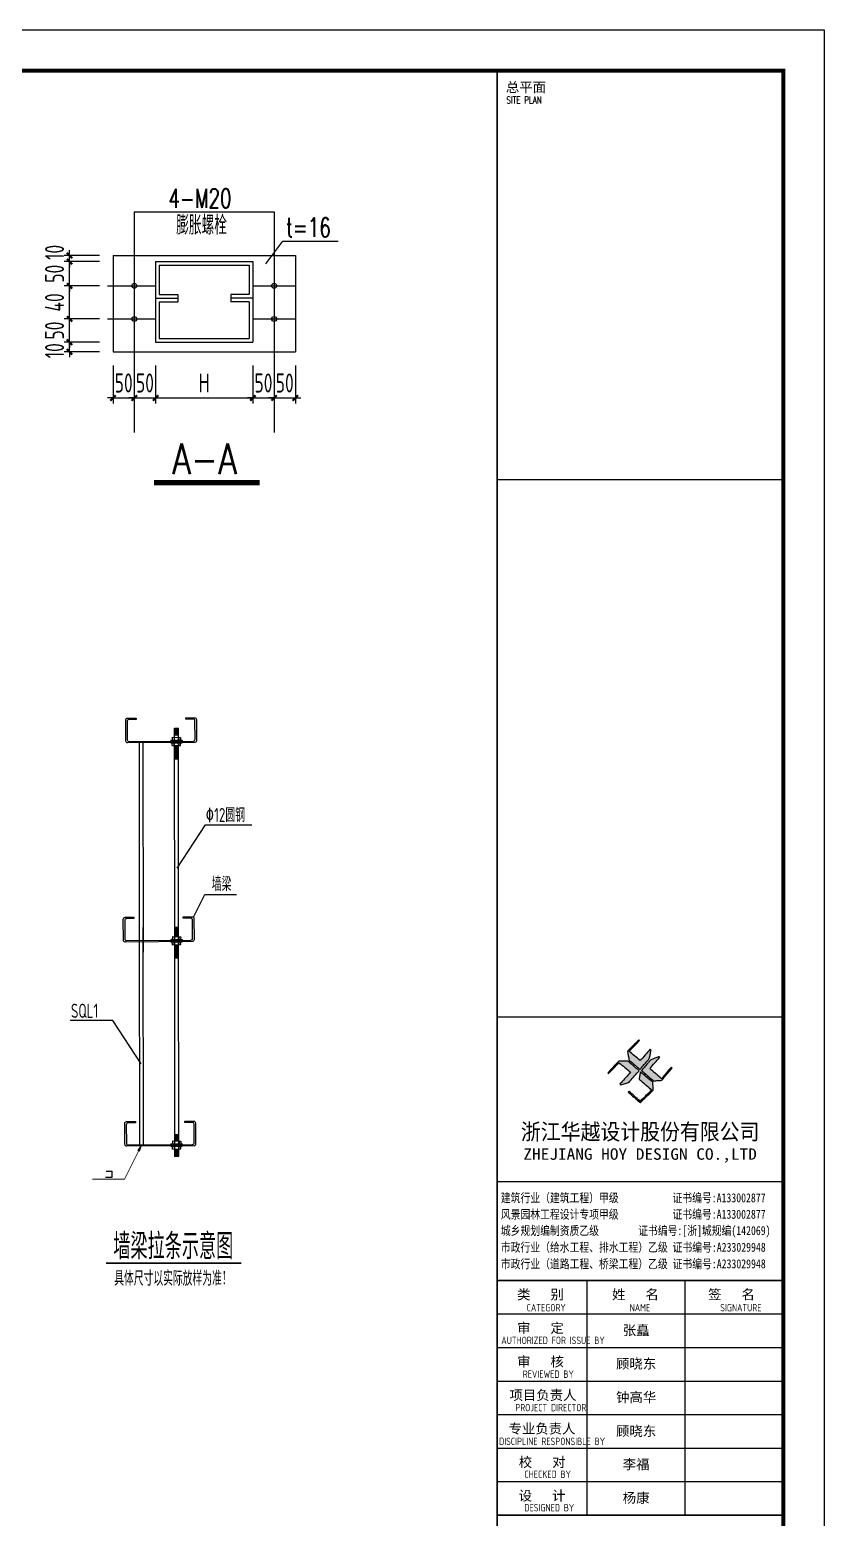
# Model space of a CAD drawing. Extents: x 492302 to 683319, y -252071 to 755100.
# Drawn here: x 600930 to 630074, y -222 to 54370 of the extents above; entities that cross this region are included whole.
import ezdxf
from ezdxf.enums import TextEntityAlignment as Align

# ---------------------------------------------------------------- set-up
doc = ezdxf.new("R2010")
doc.units = 0
doc.header["$LTSCALE"] = 1000
doc.header["$MEASUREMENT"] = 0
doc.linetypes.add('CENTER2', pattern=[28.575, 19.05, -3.175, 3.175, -3.175])
doc.layers.get('Defpoints').update_dxf_attribs({"color": 250})
for name, color, linetype in [('03', 3, 'Continuous'), ('11', 3, 'Continuous'), ('253', 253, 'Continuous'), ('3T_WOOD', 21, 'Continuous'), ('dim', 7, 'Continuous'), ('HYTK-GK', 7, 'Continuous'), ('L3', 3, 'Continuous'), ('PUB_TITLE', 171, 'Continuous'), ('TEXT', 7, 'Continuous'), ('TK', 4, 'Continuous'), ('WINDOW', 140, 'Continuous'), ('XIANGTU', 7, 'Continuous')]:
    doc.layers.add(name, color=color, linetype=linetype)
doc.layers.add('焊缝标注', color=9, linetype='Continuous', lineweight=18)
doc.styles.add('-宋体', font='', dxfattribs={"width": 0.8})
doc.styles.add('HT', font='simhei.ttf', dxfattribs={"width": 0.8})
doc.styles.add('ROMANS', font='romans__.ttf', dxfattribs={"width": 0.65, "height": 231.275})
doc.styles.add('TSSD_Dimension', font='Tssdeng.shx', dxfattribs={"width": 0.7, "bigfont": 'hztxt.shx'})
doc.styles.add('TSSD_REIN', font='tssdeng.shx', dxfattribs={"width": 0.7, "bigfont": 'tssdchn.shx'})
doc.styles.add('图签宋体', font='', dxfattribs={"height": 300})
doc.styles.add('图签黑体', font='simhei.ttf', dxfattribs={"height": 550})
doc.styles.get('-宋体').set_extended_font_data('SimSun')
doc.styles.get('图签宋体').set_extended_font_data('NSimSun')
doc.dimstyles.new('TSSD_200_200', dxfattribs={"dimtxt": 700, "dimasz": 200, "dimexe": 200, "dimexo": 500, "dimgap": 200, "dimtad": 1, "dimdec": 0, "dimzin": 0, "dimdsep": 46, "dimtxsty": 'TSSD_Dimension', "dimblk": 'ARCHTICK', "dimblk1": 'ARCHTICK', "dimblk2": 'ARCHTICK', "dimcen": 0, "dimdle": 200, "dimclrt": 7, "dimadec": 0, "dimazin": 0, "dimtfac": 1, "dimtdec": 0, "dimtix": 1, "dimtmove": 2, "dimatfit": 3, "dimfxl": 0, "dimtolj": 1, "dimtzin": 0, "dimarcsym": 0})

# ---------------------------------------------------------------- blocks, each defined once
blk = doc.blocks.new('A$C053D6479')
at = {"layer": 'PUB_TITLE'}
h = blk.add_hatch(color=256, dxfattribs=at)
h.dxf.hatch_style = 1
edge = h.paths.add_edge_path()
edge.add_spline(control_points=[(1026, 827), (1105, 920), (1188, 1008), (1266, 1102)], knot_values=[13, 13, 13, 13, 14, 14, 14, 14], degree=3, periodic=0)
edge.add_spline(control_points=[(1266, 1102), (1258, 1111), (1249, 1119), (1239, 1116)], knot_values=[12, 12, 12, 12, 13, 13, 13, 13], degree=3, periodic=0)
edge.add_spline(control_points=[(1239, 1116), (1210, 1107), (1179, 1092), (1144, 1077)], knot_values=[11, 11, 11, 11, 12, 12, 12, 12], degree=3, periodic=0)
edge.add_spline(control_points=[(1144, 1077), (1109, 1063), (1069, 1053), (1047, 1038)], knot_values=[10, 10, 10, 10, 11, 11, 11, 11], degree=3, periodic=0)
edge.add_spline(control_points=[(1047, 1038), (1028, 1026), (1007, 992), (991, 972)], knot_values=[9, 9, 9, 9, 10, 10, 10, 10], degree=3, periodic=0)
edge.add_spline(control_points=[(991, 972), (942, 913), (899, 868), (849, 810)], knot_values=[8, 8, 8, 8, 9, 9, 9, 9], degree=3, periodic=0)
edge.add_spline(control_points=[(849, 810), (842, 801), (822, 776), (822, 775)], knot_values=[7, 7, 7, 7, 8, 8, 8, 8], degree=3, periodic=0)
edge.add_spline(control_points=[(822, 775), (823, 771), (848, 752), (859, 744)], knot_values=[6, 6, 6, 6, 7, 7, 7, 7], degree=3, periodic=0)
edge.add_spline(control_points=[(859, 744), (949, 670), (1035, 592), (1122, 521)], knot_values=[5, 5, 5, 5, 6, 6, 6, 6], degree=3, periodic=0)
edge.add_spline(control_points=[(1122, 521), (1153, 527), (1185, 530), (1217, 533)], knot_values=[4, 4, 4, 4, 5, 5, 5, 5], degree=3, periodic=0)
edge.add_spline(control_points=[(1217, 533), (1246, 535), (1293, 532), (1316, 542)], knot_values=[3, 3, 3, 3, 4, 4, 4, 4], degree=3, periodic=0)
edge.add_spline(control_points=[(1316, 542), (1327, 547), (1338, 565), (1349, 579)], knot_values=[2, 2, 2, 2, 3, 3, 3, 3], degree=3, periodic=0)
edge.add_spline(control_points=[(1349, 579), (1423, 670), (1507, 759), (1572, 848)], knot_values=[1, 1, 1, 1, 2, 2, 2, 2], degree=3, periodic=0)
edge.add_spline(control_points=[(1572, 848), (1564, 852), (1561, 861), (1551, 862)], knot_values=[0, 0, 0, 0, 1, 1, 1, 1], degree=3, periodic=0)
edge.add_spline(control_points=[(1551, 862), (1469, 769), (1393, 671), (1310, 579)], knot_values=[15, 15, 15, 15, 16, 16, 16, 16], degree=3, periodic=0)
edge.add_spline(control_points=[(1310, 579), (1216, 662), (1118, 742), (1026, 827)], knot_values=[14, 14, 14, 14, 15, 15, 15, 15], degree=3, periodic=0)
at = {"layer": 'TK'}
h = blk.add_hatch(color=256, dxfattribs=at)
h.dxf.hatch_style = 2
edge = h.paths.add_edge_path()
edge.add_spline(control_points=[(728, 856), (728, 856), (728, 856), (719, 864), (651, 922), (580, 978), (514, 1036), (509, 1106), (488, 1176), (479, 1247), (570, 1343), (663, 1436), (758, 1526), (764, 1523), (768, 1518), (774, 1515), (693, 1422), (599, 1343), (520, 1249), (607, 1171), (698, 1096), (789, 1021), (874, 1109), (950, 1206), (1031, 1298), (1066, 1286), (1054, 1262), (1045, 1224), (1036, 1188), (1031, 1158), (1024, 1121), (1020, 1104), (1017, 1085), (1012, 1071), (1004, 1052), (976, 1026), (956, 1003), (906, 946), (866, 899), (814, 839), (806, 829), (789, 806), (787, 806), (777, 804), (728, 856)], knot_values=[0, 0, 0, 0, 0.005, 0.01, 1, 1, 1, 2, 2, 2, 3, 3, 3, 4, 4, 4, 5, 5, 5, 6, 6, 6, 7, 7, 7, 8, 8, 8, 9, 9, 9, 10, 10, 10, 11, 11, 11, 12, 12, 12, 13, 13, 13, 14, 14, 14, 14], degree=3, periodic=0)
h = blk.add_hatch(color=256, dxfattribs=at)
h.dxf.hatch_style = 2
edge = h.paths.add_edge_path()
edge.add_spline(control_points=[(366, 894), (366, 894), (366, 894), (270, 970), (183, 883), (101, 791), (16, 703), (-18, 714), (9, 735), (28, 755), (103, 838), (192, 930), (266, 1005), (319, 1009), (387, 1005), (442, 1007), (456, 1008), (472, 1011), (485, 1007), (507, 1000), (534, 967), (555, 949), (624, 891), (699, 833), (760, 773), (689, 691), (614, 604), (539, 517), (529, 505), (516, 487), (506, 482), (492, 475), (469, 472), (452, 467), (416, 456), (383, 448), (342, 438), (323, 433), (297, 422), (293, 440), (291, 452), (313, 470), (322, 480), (400, 566), (477, 652), (553, 736), (460, 815), (366, 894)], knot_values=[0, 0, 0, 0, 0.005, 0.01, 1, 1, 1, 2, 2, 2, 3, 3, 3, 4, 4, 4, 5, 5, 5, 6, 6, 6, 7, 7, 7, 8, 8, 8, 9, 9, 9, 10, 10, 10, 11, 11, 11, 12, 12, 12, 13, 13, 13, 14, 14, 14, 15, 15, 15, 15], degree=3, periodic=0)
h = blk.add_hatch(color=256, dxfattribs=at)
h.dxf.hatch_style = 2
edge = h.paths.add_edge_path()
edge.add_spline(control_points=[(511, 261), (511, 261), (511, 261), (516, 267), (609, 192), (696, 111), (785, 33), (883, 118), (977, 208), (1070, 298), (992, 373), (892, 456), (803, 534), (791, 544), (768, 561), (766, 569), (761, 588), (776, 634), (780, 655), (785, 690), (788, 721), (795, 746), (897, 661), (998, 576), (1097, 490), (1100, 425), (1106, 361), (1107, 294), (1018, 207), (925, 121), (830, 33), (818, 21), (800, 0), (787, 0), (768, -1), (725, 49), (712, 60), (662, 103), (616, 143), (568, 186), (545, 207), (518, 224), (499, 250), (501, 259), (511, 261)], knot_values=[0, 0, 0, 0, 0.005, 0.01, 1, 1, 1, 2, 2, 2, 3, 3, 3, 4, 4, 4, 5, 5, 5, 6, 6, 6, 7, 7, 7, 8, 8, 8, 9, 9, 9, 10, 10, 10, 11, 11, 11, 12, 12, 12, 13, 13, 13, 14, 14, 14, 14], degree=3, periodic=0)
for points, knots in [([(1031, 1298), (1066, 1286), (1054, 1262), (1045, 1224), (1036, 1188), (1031, 1158), (1024, 1121), (1020, 1104), (1017, 1085), (1012, 1071), (1004, 1052), (976, 1026), (956, 1003), (906, 946), (866, 899), (814, 839), (806, 829), (789, 806), (787, 806), (777, 804), (728, 856), (719, 864), (651, 922), (580, 978), (514, 1036), (509, 1106), (488, 1176), (479, 1247), (570, 1343), (663, 1436), (758, 1526), (764, 1523), (768, 1518), (774, 1515), (693, 1422), (599, 1343), (520, 1249), (607, 1171), (698, 1096), (789, 1021), (874, 1109), (950, 1206), (1031, 1298)], [0, 0, 0, 0, 1, 1, 1, 2, 2, 2, 3, 3, 3, 4, 4, 4, 5, 5, 5, 6, 6, 6, 7, 7, 7, 8, 8, 8, 9, 9, 9, 10, 10, 10, 11, 11, 11, 12, 12, 12, 13, 13, 13, 14, 14, 14, 14]), ([(1551, 862), (1561, 861), (1564, 852), (1572, 848), (1507, 759), (1423, 670), (1349, 579), (1338, 565), (1327, 547), (1316, 542), (1293, 532), (1246, 535), (1217, 533), (1185, 530), (1153, 527), (1122, 521), (1035, 592), (949, 670), (859, 744), (848, 752), (823, 771), (822, 775), (822, 776), (842, 801), (849, 810), (899, 868), (942, 913), (991, 972), (1007, 992), (1028, 1026), (1047, 1038), (1069, 1053), (1109, 1063), (1144, 1077), (1179, 1092), (1210, 1107), (1239, 1116), (1249, 1119), (1258, 1111), (1266, 1102), (1188, 1008), (1105, 920), (1026, 827), (1118, 742), (1216, 662), (1310, 579), (1393, 671), (1469, 769), (1551, 862)], [0, 0, 0, 0, 1, 1, 1, 2, 2, 2, 3, 3, 3, 4, 4, 4, 5, 5, 5, 6, 6, 6, 7, 7, 7, 8, 8, 8, 9, 9, 9, 10, 10, 10, 11, 11, 11, 12, 12, 12, 13, 13, 13, 14, 14, 14, 15, 15, 15, 16, 16, 16, 16]), ([(555, 949), (624, 891), (699, 833), (760, 773), (689, 691), (614, 604), (539, 517), (529, 505), (516, 487), (506, 482), (492, 475), (469, 472), (452, 467), (416, 456), (383, 448), (342, 438), (323, 433), (297, 422), (293, 440), (291, 452), (313, 470), (322, 480), (400, 566), (477, 652), (553, 736), (460, 815), (366, 894), (270, 970), (183, 883), (101, 791), (16, 703), (-18, 714), (9, 735), (28, 755), (103, 838), (192, 930), (266, 1005), (319, 1009), (387, 1005), (442, 1007), (456, 1008), (472, 1011), (485, 1007), (507, 1000), (534, 967), (555, 949)], [0, 0, 0, 0, 1, 1, 1, 2, 2, 2, 3, 3, 3, 4, 4, 4, 5, 5, 5, 6, 6, 6, 7, 7, 7, 8, 8, 8, 9, 9, 9, 10, 10, 10, 11, 11, 11, 12, 12, 12, 13, 13, 13, 14, 14, 14, 15, 15, 15, 15]), ([(1097, 490), (1100, 425), (1106, 361), (1107, 294), (1018, 207), (925, 121), (830, 33), (818, 21), (800, 0), (787, 0), (768, -1), (725, 49), (712, 60), (662, 103), (616, 143), (568, 186), (545, 207), (518, 224), (499, 250), (501, 259), (511, 261), (516, 267), (609, 192), (696, 111), (785, 33), (883, 118), (977, 208), (1070, 298), (992, 373), (892, 456), (803, 534), (791, 544), (768, 561), (766, 569), (761, 588), (776, 634), (780, 655), (785, 690), (788, 721), (795, 746), (897, 661), (998, 576), (1097, 490)], [0, 0, 0, 0, 1, 1, 1, 2, 2, 2, 3, 3, 3, 4, 4, 4, 5, 5, 5, 6, 6, 6, 7, 7, 7, 8, 8, 8, 9, 9, 9, 10, 10, 10, 11, 11, 11, 12, 12, 12, 13, 13, 13, 14, 14, 14, 14])]:
    blk.add_open_spline(points, degree=3, knots=knots, dxfattribs=at)
blk = doc.blocks.new('GeYuanFrame_57081753', base_point=(20.09, 4.53))
at = {"layer": 'PUB_TITLE'}
for points in [[(803.09, 235.33), (803.09, 292.73)], [(827.09, 235.33), (827.09, 292.73)]]:
    blk.add_lwpolyline(points, dxfattribs=at)
at = {"layer": 'TK'}
for p, q in [((781.09, 316.93), (851.09, 316.93)), ((781.09, 284.53), (851.09, 284.53)), ((781.09, 276.33), (851.09, 276.33)), ((781.09, 268.13), (851.09, 268.13)), ((781.09, 259.93), (851.09, 259.93)), ((781.09, 251.73), (851.09, 251.73)), ((781.09, 243.53), (851.09, 243.53)), ((781.09, 235.33), (851.09, 235.33)), ((781.09, 235.33), (851.09, 235.33))]:
    blk.add_line(p, q, dxfattribs=at)
blk.add_lwpolyline([(20.09, 4.53), (20.09, 598.53), (861.09, 598.53), (861.09, 4.53)], close=True, dxfattribs=at)
at = {"layer": 'TK', "const_width": 1}
blk.add_lwpolyline([(45.09, 588.53), (851.09, 588.53), (851.09, 14.53), (45.09, 14.53)], close=True, dxfattribs=at)
at = {"layer": 'TK'}
for points, const_width in [([(781.09, 588.53), (781.09, 14.53)], 0.4), ([(781.09, 488.5), (851.09, 488.5)], 0.35), ([(781.09, 357.14), (851.09, 357.14)], 0.35), ([(781.09, 292.73), (851.09, 292.73)], 0.35), ([(781.09, 292.73), (851.09, 292.73)], 0.35), ([(781.09, 235.33), (851.09, 235.33)], 0.35)]:
    blk.add_lwpolyline(points, dxfattribs=dict(at, const_width=const_width))
for points in [[(781.09, 292.73), (851.09, 292.73)], [(781.09, 235.33), (851.09, 235.33)]]:
    blk.add_lwpolyline(points, dxfattribs=at)
at = {"layer": 'PUB_TITLE', "xscale": 0.01000000000021828, "yscale": 0.01000000000021828, "zscale": 0.01}
blk.add_blockref('A$C053D6479', (808.19, 336.27), dxfattribs=at)
at = {"layer": 'TK', "style": '图签宋体'}
for s, p in [('总平面', (783.23, 583.28)), ('类   别', (785.97, 288.09)), ('姓   名', (809.2, 288.09)), ('签   名', (832.68, 288.09)), ('审   定', (785.97, 279.89)), ('审   核', (785.97, 271.69)), ('项目负责人', (784.13, 263.49)), ('专业负责人', (783.89, 255.29)), ('校   对', (786.38, 247.09)), ('设   计', (786.36, 238.89))]:
    blk.add_text(s, height=2.4, dxfattribs=at).set_placement(p)
at = {"layer": 'TK'}
for s, height, style, width, p in [('SITE PLAN', 1.697, 'ROMANS', 0.76, (783.35, 580.49)), ('建筑行业（建筑工程）甲级           证书编号:A133002877', 2.2, '-宋体', 0.8, (782, 311.83)), ('风景园林工程设计专项甲级           证书编号:A133002877', 2.2, '-宋体', 0.8, (782, 307.81)), ('城乡规划编制资质乙级        证书编号:[浙]城规编(142069)', 2.2, '-宋体', 0.8, (782, 303.82)), ('市政行业（给水工程、排水工程）乙级 证书编号:A233029948', 2.2, '-宋体', 0.8, (782, 299.74)), ('市政行业（道路工程、桥梁工程）乙级 证书编号:A233029948', 2.2, '-宋体', 0.8, (782, 295.69)), ('CATEGORY', 1.8, 'TSSD_REIN', 0.7, (788.32, 285.17)), ('NAME', 1.8, 'TSSD_REIN', 0.7, (813.51, 285.17)), ('SIGNATURE', 1.8, 'TSSD_REIN', 0.7, (835.66, 285.17)), ('AUTHORIZED FOR ISSUE BY', 1.8, 'TSSD_REIN', 0.7, (782.12, 277.17)), ('REVIEWED BY', 1.8, 'TSSD_REIN', 0.7, (787.36, 268.91)), ('PROJECT DIRECTOR', 1.8, 'TSSD_REIN', 0.7, (785.55, 260.74)), ('DISCIPLINE RESPONSIBLE BY', 1.8, 'TSSD_REIN', 0.7, (781.57, 252.48)), ('CHECKED BY', 1.8, 'TSSD_REIN', 0.7, (787.75, 244.44)), ('DESIGNED BY', 1.8, 'TSSD_REIN', 0.7, (787.76, 236.27))]:
    blk.add_text(s, height=height, dxfattribs=dict(at, style=style, width=width)).set_placement(p)
for s, height, style, width, p in [('浙江华越设计股份有限公司', 3.96, 'HT', 0.9, (816.07, 329.16)), ('ZHEJIANG HOY DESIGN CO.,LTD', 2.8, '图签黑体', 1.11, (816.06, 323.29))]:
    blk.add_text(s, height=height, dxfattribs=dict(at, style=style, width=width)).set_placement(p, align=Align.MIDDLE)
at = {"layer": 'TK', "char_height": 2.4, "width": 24, "attachment_point": 5, "style": '图签宋体'}
for s, insert in [('张矗', (815.09, 280.4)), ('顾晓东', (815.09, 272.23)), ('钟高华', (815.09, 264.03)), ('顾晓东', (815.09, 255.76)), ('李福', (815.09, 247.63)), ('杨康', (815.09, 239.43))]:
    blk.add_mtext(s, dxfattribs=dict(at, insert=insert))
blk = doc.blocks.new('_ArchTick')
at = {"color": 0, "linetype": 'ByBlock', "const_width": 0.4}
blk.add_lwpolyline([(-0.5, -0.5), (0.5, 0.5)], dxfattribs=at)
blk = doc.blocks.new('*D863')
at = {"layer": 'Defpoints', "color": 0}
for p in [(8055535, 20747006), (8056121, 20747006), (8056121, 20745737)]:
    blk.add_point(p, dxfattribs=at)
at = {"layer": 'dim', "color": 0, "lineweight": -2}
for p, q in [((8055535, 20746631), (8055535, 20745587)), ((8056121, 20746631), (8056121, 20745587)), ((8055535, 20745737), (8055385, 20745737)), ((8055535, 20745737), (8056121, 20745737)), ((8056121, 20745737), (8056271, 20745737))]:
    blk.add_line(p, q, dxfattribs=at)
at = {"layer": 'dim', "color": 0, "lineweight": -2, "xscale": 150, "yscale": 150, "zscale": 150}
blk.add_blockref('_ArchTick', (8055535, 20745737), dxfattribs=at)
at = {"layer": 'dim', "color": 0, "lineweight": -2, "xscale": 150, "yscale": 150, "zscale": 150, "rotation": 180}
blk.add_blockref('_ArchTick', (8056121, 20745737), dxfattribs=at)
at = {"layer": 'dim', "color": 7, "insert": (8055828, 20746150), "char_height": 525, "attachment_point": 5, "style": 'TSSD_Dimension'}
blk.add_mtext('\\A1;50', dxfattribs=at)
blk = doc.blocks.new('*D864')
at = {"layer": 'Defpoints', "color": 0}
for p in [(8059967, 20747006), (8060552, 20747006), (8060552, 20745737)]:
    blk.add_point(p, dxfattribs=at)
at = {"layer": 'dim', "color": 0, "lineweight": -2}
for p, q in [((8059967, 20746631), (8059967, 20745587)), ((8060552, 20746631), (8060552, 20745587)), ((8059967, 20745737), (8059817, 20745737)), ((8059967, 20745737), (8060552, 20745737)), ((8060552, 20745737), (8060702, 20745737))]:
    blk.add_line(p, q, dxfattribs=at)
at = {"layer": 'dim', "color": 0, "lineweight": -2, "xscale": 150, "yscale": 150, "zscale": 150}
blk.add_blockref('_ArchTick', (8059967, 20745737), dxfattribs=at)
at = {"layer": 'dim', "color": 0, "lineweight": -2, "xscale": 150, "yscale": 150, "zscale": 150, "rotation": 180}
blk.add_blockref('_ArchTick', (8060552, 20745737), dxfattribs=at)
at = {"layer": 'dim', "color": 7, "insert": (8060259, 20746150), "char_height": 525, "attachment_point": 5, "style": 'TSSD_Dimension'}
blk.add_mtext('\\A1;50', dxfattribs=at)
blk = doc.blocks.new('*D865')
at = {"layer": 'Defpoints', "color": 0}
for p in [(8056121, 20747006), (8056706, 20747006), (8056706, 20745737)]:
    blk.add_point(p, dxfattribs=at)
at = {"layer": 'dim', "color": 0, "lineweight": -2}
for p, q in [((8056121, 20746631), (8056121, 20745587)), ((8056706, 20746631), (8056706, 20745587)), ((8056121, 20745737), (8055971, 20745737)), ((8056121, 20745737), (8056706, 20745737)), ((8056706, 20745737), (8056856, 20745737))]:
    blk.add_line(p, q, dxfattribs=at)
at = {"layer": 'dim', "color": 0, "lineweight": -2, "xscale": 150, "yscale": 150, "zscale": 150}
blk.add_blockref('_ArchTick', (8056121, 20745737), dxfattribs=at)
at = {"layer": 'dim', "color": 0, "lineweight": -2, "xscale": 150, "yscale": 150, "zscale": 150, "rotation": 180}
blk.add_blockref('_ArchTick', (8056706, 20745737), dxfattribs=at)
at = {"layer": 'dim', "color": 7, "insert": (8056413, 20746150), "char_height": 525, "attachment_point": 5, "style": 'TSSD_Dimension'}
blk.add_mtext('\\A1;50', dxfattribs=at)
blk = doc.blocks.new('*D866')
at = {"layer": 'Defpoints', "color": 0}
for p in [(8059381, 20747006), (8059967, 20747006), (8059967, 20745737)]:
    blk.add_point(p, dxfattribs=at)
at = {"layer": 'dim', "color": 0, "lineweight": -2}
for p, q in [((8059381, 20746631), (8059381, 20745587)), ((8059967, 20746631), (8059967, 20745587)), ((8059381, 20745737), (8059231, 20745737)), ((8059381, 20745737), (8059967, 20745737)), ((8059967, 20745737), (8060117, 20745737))]:
    blk.add_line(p, q, dxfattribs=at)
at = {"layer": 'dim', "color": 0, "lineweight": -2, "xscale": 150, "yscale": 150, "zscale": 150}
blk.add_blockref('_ArchTick', (8059381, 20745737), dxfattribs=at)
at = {"layer": 'dim', "color": 0, "lineweight": -2, "xscale": 150, "yscale": 150, "zscale": 150, "rotation": 180}
blk.add_blockref('_ArchTick', (8059967, 20745737), dxfattribs=at)
at = {"layer": 'dim', "color": 7, "insert": (8059674, 20746150), "char_height": 525, "attachment_point": 5, "style": 'TSSD_Dimension'}
blk.add_mtext('\\A1;50', dxfattribs=at)
blk = doc.blocks.new('*D867')
at = {"layer": 'Defpoints', "color": 0}
for p in [(8054339, 20747274), (8055535, 20747274), (8055535, 20747006)]:
    blk.add_point(p, dxfattribs=at)
at = {"layer": 'dim', "color": 0, "lineweight": -2}
for p, q in [((8055160, 20747274), (8054189, 20747274)), ((8054339, 20747274), (8054339, 20747424)), ((8054339, 20747006), (8054339, 20747274)), ((8055160, 20747006), (8054189, 20747006)), ((8054339, 20747006), (8054339, 20746856))]:
    blk.add_line(p, q, dxfattribs=at)
at = {"layer": 'dim', "color": 0, "lineweight": -2, "xscale": 150, "yscale": 150, "zscale": 150}
for p, rotation in [((8054339, 20747274), 270), ((8054339, 20747006), 90)]:
    blk.add_blockref('_ArchTick', p, dxfattribs=dict(at, rotation=rotation))
at = {"layer": 'dim', "color": 7, "insert": (8053926, 20747036), "char_height": 525, "attachment_point": 5, "rotation": 90, "style": 'TSSD_Dimension'}
blk.add_mtext('\\A1;10', dxfattribs=at)
blk = doc.blocks.new('*D868')
at = {"layer": 'Defpoints', "color": 0}
for p in [(8054339, 20748820), (8055535, 20748820), (8055535, 20747911)]:
    blk.add_point(p, dxfattribs=at)
at = {"layer": 'dim', "color": 0, "lineweight": -2}
for p, q in [((8054339, 20747761), (8054339, 20748970)), ((8055160, 20748820), (8054189, 20748820)), ((8055160, 20747911), (8054189, 20747911))]:
    blk.add_line(p, q, dxfattribs=at)
at = {"layer": 'dim', "color": 0, "lineweight": -2, "xscale": 150, "yscale": 150, "zscale": 150}
for p, rotation in [((8054339, 20748820), 90), ((8054339, 20747911), 270)]:
    blk.add_blockref('_ArchTick', p, dxfattribs=dict(at, rotation=rotation))
at = {"layer": 'dim', "color": 7, "insert": (8053926, 20748365), "char_height": 525, "attachment_point": 5, "rotation": 90, "style": 'TSSD_Dimension'}
blk.add_mtext('\\A1;40', dxfattribs=at)
blk = doc.blocks.new('*D869')
at = {"layer": 'Defpoints', "color": 0}
for p in [(8054339, 20749489), (8055535, 20749489), (8055535, 20748820)]:
    blk.add_point(p, dxfattribs=at)
at = {"layer": 'dim', "color": 0, "lineweight": -2}
for p, q in [((8055160, 20749489), (8054189, 20749489)), ((8054339, 20749489), (8054339, 20749639)), ((8054339, 20748820), (8054339, 20749489)), ((8055160, 20748820), (8054189, 20748820)), ((8054339, 20748820), (8054339, 20748670))]:
    blk.add_line(p, q, dxfattribs=at)
at = {"layer": 'dim', "color": 0, "lineweight": -2, "xscale": 150, "yscale": 150, "zscale": 150}
for p, rotation in [((8054339, 20749489), 270), ((8054339, 20748820), 90)]:
    blk.add_blockref('_ArchTick', p, dxfattribs=dict(at, rotation=rotation))
at = {"layer": 'dim', "color": 7, "insert": (8053926, 20749155), "char_height": 525, "attachment_point": 5, "rotation": 90, "style": 'TSSD_Dimension'}
blk.add_mtext('\\A1;50', dxfattribs=at)
blk = doc.blocks.new('*D870')
at = {"layer": 'Defpoints', "color": 0}
for p in [(8054339, 20749656), (8055535, 20749656), (8055535, 20749489)]:
    blk.add_point(p, dxfattribs=at)
at = {"layer": 'dim', "color": 0, "lineweight": -2}
for p, q in [((8054339, 20749656), (8054339, 20749806)), ((8055160, 20749656), (8054189, 20749656)), ((8055160, 20749489), (8054189, 20749489)), ((8054339, 20749489), (8054339, 20749656)), ((8054339, 20749489), (8054339, 20749339))]:
    blk.add_line(p, q, dxfattribs=at)
at = {"layer": 'dim', "color": 0, "lineweight": -2, "xscale": 150, "yscale": 150, "zscale": 150}
for p, rotation in [((8054339, 20749656), 270), ((8054339, 20749489), 90)]:
    blk.add_blockref('_ArchTick', p, dxfattribs=dict(at, rotation=rotation))
at = {"layer": 'dim', "color": 7, "insert": (8053926, 20749742), "char_height": 525, "attachment_point": 5, "rotation": 90, "style": 'TSSD_Dimension'}
blk.add_mtext('\\A1;10', dxfattribs=at)
blk = doc.blocks.new('*D871')
at = {"layer": 'Defpoints', "color": 0}
for p in [(8054339, 20747911), (8055535, 20747911), (8055535, 20747274)]:
    blk.add_point(p, dxfattribs=at)
at = {"layer": 'dim', "color": 0, "lineweight": -2}
for p, q in [((8054339, 20747911), (8054339, 20748061)), ((8055160, 20747911), (8054189, 20747911)), ((8054339, 20747274), (8054339, 20747911)), ((8055160, 20747274), (8054189, 20747274)), ((8054339, 20747274), (8054339, 20747124))]:
    blk.add_line(p, q, dxfattribs=at)
at = {"layer": 'dim', "color": 0, "lineweight": -2, "xscale": 150, "yscale": 150, "zscale": 150}
for p, rotation in [((8054339, 20747911), 270), ((8054339, 20747274), 90)]:
    blk.add_blockref('_ArchTick', p, dxfattribs=dict(at, rotation=rotation))
at = {"layer": 'dim', "color": 7, "insert": (8053926, 20747592), "char_height": 525, "attachment_point": 5, "rotation": 90, "style": 'TSSD_Dimension'}
blk.add_mtext('\\A1;50', dxfattribs=at)
blk = doc.blocks.new('A$C00360C84')
at = {"layer": 'WINDOW'}
blk.add_lwpolyline([(177.9, 74.9), (183.8, 25.3, -0.414214), (175.1, 14.2), (55.9, 0, -0.414214), (44.8, 8.8), (0, 386.1, -0.414214), (8.8, 397.2), (127.9, 411.4, -0.414214), (139, 402.6), (144.9, 353), (137, 352), (132, 393.7, 0.414214), (120.9, 402.5), (17.6, 390.2, 0.414214), (8.9, 379.1), (51.8, 17.6, 0.414214), (62.9, 8.9), (166.2, 21.2, 0.414214), (175, 32.3), (170, 74)], format="xyb", close=True, dxfattribs=at)
blk = doc.blocks.new('2Q3S423423423')
at = {"layer": '焊缝标注'}
blk.add_hatch(color=256, dxfattribs=at).paths.add_polyline_path([(4545686, -496717), (4545639, -496861), (4545599, -496841)])
blk.add_lwpolyline([(4544823, -497348), (4544962, -497348), (4544962, -497504), (4544808, -497504)])
at = {"layer": '11'}
for p, q in [((4546497, -486573), (4546590, -486573)), ((4546498, -486516), (4546591, -486515)), ((4546502, -491986), (4546498, -486516)), ((4546498, -486596), (4546590, -486595)), ((4546499, -486532), (4546592, -486531)), ((4546499, -486554), (4546592, -486554)), ((4546594, -491985), (4546591, -486515)), ((4545641, -491999), (4545638, -486842)), ((4545734, -491998), (4545731, -486841)), ((4546405, -486808), (4546404, -486826)), ((4546405, -486876), (4546404, -486849)), ((4546405, -486808), (4546681, -486809)), ((4546405, -486876), (4546681, -486876)), ((4546441, -486739), (4546439, -486808)), ((4546441, -486945), (4546439, -486876)), ((4546441, -486739), (4546645, -486745)), ((4546441, -486945), (4546645, -486940)), ((4546488, -486944), (4546486, -486876)), ((4546488, -486741), (4546487, -486808)), ((4546498, -486618), (4546590, -486617)), ((4546498, -486640), (4546591, -486639)), ((4546498, -486662), (4546591, -486661)), ((4546499, -486684), (4546591, -486683)), ((4546499, -486956), (4546592, -486955)), ((4546604, -486744), (4546602, -486809)), ((4546604, -486941), (4546602, -486876)), ((4546645, -486745), (4546644, -486809)), ((4546645, -486940), (4546644, -486876)), ((4546681, -486809), (4546680, -486826)), ((4546681, -486876), (4546680, -486853)), ((4546497, -487072), (4546589, -487071)), ((4546497, -487094), (4546590, -487093)), ((4546497, -487116), (4546590, -487116)), ((4546497, -487139), (4546590, -487138)), ((4546498, -487161), (4546590, -487160)), ((4546498, -487183), (4546590, -487182)), ((4546498, -487205), (4546591, -487204)), ((4546498, -487227), (4546591, -487226)), ((4546499, -486978), (4546592, -486977)), ((4546499, -487000), (4546592, -486999)), ((4546499, -487250), (4546591, -487249)), ((4546499, -487272), (4546591, -487271)), ((4546500, -487022), (4546592, -487021)), ((4546500, -487044), (4546593, -487043)), ((4546562, -489939), (4547252, -488880)), ((4547252, -488880), (4548391, -488880)), ((4546958, -491142), (4547239, -490583)), ((4547239, -490583), (4548012, -490583)), ((4545646, -496739), (4545640, -491392)), ((4545738, -496739), (4545733, -491391)), ((4546407, -491683), (4546407, -491701)), ((4546407, -491683), (4546407, -491701)), ((4546407, -491683), (4546683, -491684)), ((4546407, -491683), (4546683, -491684)), ((4546443, -491614), (4546441, -491683)), ((4546443, -491614), (4546441, -491683)), ((4546443, -491614), (4546648, -491620)), ((4546443, -491614), (4546648, -491620)), ((4546491, -491616), (4546489, -491683)), ((4546491, -491616), (4546489, -491683)), ((4546500, -491437), (4546593, -491437)), ((4546500, -491460), (4546593, -491459)), ((4546501, -491380), (4546594, -491379)), ((4546506, -496987), (4546501, -491380)), ((4546501, -491453), (4546594, -491453)), ((4546501, -491476), (4546594, -491475)), ((4546501, -491482), (4546593, -491481)), ((4546501, -491504), (4546593, -491503)), ((4546501, -491526), (4546594, -491525)), ((4546501, -491548), (4546594, -491548)), ((4546502, -491396), (4546594, -491395)), ((4546502, -491419), (4546595, -491418)), ((4546502, -491498), (4546594, -491497)), ((4546502, -491520), (4546595, -491519)), ((4546502, -491542), (4546595, -491541)), ((4546502, -491564), (4546595, -491563)), ((4546503, -491587), (4546595, -491586)), ((4546599, -496986), (4546594, -491379)), ((4546606, -491619), (4546605, -491684)), ((4546606, -491619), (4546605, -491684)), ((4546648, -491620), (4546646, -491684)), ((4546648, -491620), (4546646, -491684)), ((4546683, -491684), (4546683, -491701)), ((4546683, -491684), (4546683, -491701)), ((4546407, -491744), (4546407, -491724)), ((4546407, -491744), (4546407, -491724)), ((4546407, -491744), (4546683, -491744)), ((4546407, -491744), (4546683, -491744)), ((4546443, -491813), (4546441, -491744)), ((4546443, -491813), (4546441, -491744)), ((4546443, -491813), (4546648, -491808)), ((4546443, -491813), (4546648, -491808)), ((4546491, -491808), (4546489, -491740)), ((4546491, -491812), (4546489, -491744)), ((4546499, -491936), (4546592, -491935)), ((4546500, -491831), (4546593, -491830)), ((4546500, -491853), (4546593, -491852)), ((4546500, -491875), (4546593, -491874)), ((4546500, -491958), (4546592, -491957)), ((4546500, -491981), (4546592, -491980)), ((4546500, -492003), (4546593, -492002)), ((4546500, -492025), (4546593, -492024)), ((4546501, -491897), (4546593, -491896)), ((4546501, -491919), (4546594, -491919)), ((4546501, -491942), (4546594, -491941)), ((4546501, -491964), (4546594, -491963)), ((4546501, -492047), (4546593, -492046)), ((4546502, -491820), (4546594, -491819)), ((4546502, -491842), (4546595, -491841)), ((4546502, -491864), (4546595, -491863)), ((4546502, -491886), (4546595, -491885)), ((4546502, -491986), (4546594, -491985)), ((4546503, -491908), (4546595, -491907)), ((4546607, -491809), (4546605, -491744)), ((4546607, -491809), (4546605, -491744)), ((4546648, -491808), (4546646, -491744)), ((4546648, -491808), (4546646, -491744)), ((4546683, -491740), (4546683, -491722)), ((4546683, -491744), (4546683, -491727)), ((4546501, -492069), (4546593, -492068)), ((4546501, -492091), (4546594, -492091)), ((4546501, -492114), (4546594, -492113)), ((4546501, -492136), (4546594, -492135)), ((4544987, -493667), (4543943, -493667)), ((4545677, -494725), (4544987, -493667)), ((4546410, -496680), (4546409, -496698)), ((4546410, -496741), (4546409, -496721)), ((4546410, -496680), (4546686, -496680)), ((4546410, -496741), (4546686, -496741)), ((4546446, -496611), (4546444, -496680)), ((4546446, -496810), (4546444, -496741)), ((4546446, -496611), (4546650, -496616)), ((4546493, -496612), (4546492, -496680)), ((4546493, -496809), (4546492, -496741)), ((4546504, -496455), (4546596, -496454)), ((4546504, -496477), (4546597, -496476)), ((4546504, -496499), (4546597, -496498)), ((4546504, -496521), (4546597, -496520)), ((4546505, -496543), (4546597, -496542)), ((4546505, -496565), (4546598, -496565)), ((4546505, -496588), (4546598, -496587)), ((4546609, -496615), (4546607, -496680)), ((4546609, -496806), (4546607, -496741)), ((4546650, -496616), (4546649, -496680)), ((4546651, -496805), (4546649, -496741)), ((4546686, -496680), (4546685, -496698)), ((4546686, -496741), (4546685, -496723)), ((4546446, -496810), (4546651, -496805)), ((4546503, -496832), (4546595, -496831)), ((4546503, -496854), (4546595, -496853)), ((4546503, -496876), (4546596, -496875)), ((4546503, -496898), (4546596, -496897)), ((4546503, -496921), (4546596, -496920)), ((4546504, -496943), (4546596, -496942)), ((4546504, -496965), (4546597, -496964)), ((4546504, -496987), (4546599, -496986))]:
    blk.add_line(p, q, dxfattribs=at)
at = {"layer": 'XIANGTU', "const_width": 35}
blk.add_lwpolyline([(4548134, -499598), (4544818, -499598)], dxfattribs=at)
at = {"layer": '焊缝标注', "lineweight": 18, "ltscale": 100}
for p, q in [((4545686, -496717), (4545272, -497546)), ((4545272, -497546), (4544493, -497546))]:
    blk.add_line(p, q, dxfattribs=at)
at = {"layer": '焊缝标注', "linetype": 'Continuous'}
blk.add_lwpolyline([(4545686, -496717), (4545639, -496861), (4545599, -496841)], close=True, dxfattribs=at)
at = {"xscale": 4.319999999945555, "yscale": 4.320000000298023, "zscale": 4.32, "rotation": 83.64961185210066}
for p in [(4547008, -487063), (4546948, -491931), (4546986, -496926)]:
    blk.add_blockref('A$C00360C84', p, dxfattribs=at)
at = {"layer": 'TEXT', "style": 'TSSD_REIN', "width": 0.7}
for s, height, p in [('\x8212圆钢', 345.6, (4547258, -488815)), ('墙梁', 345.6, (4547406, -490502)), ('SQL1', 345.6, (4543964, -493601)), ('墙梁拉条示意图', 630, (4545000, -499503)), ('具体尺寸以实际放样为准！', 360, (4545021, -500151))]:
    blk.add_text(s, height=height, dxfattribs=at).set_placement(p)
blk = doc.blocks.new('WE4QW3Q13Q131222')
at = {"layer": '03', "color": 1, "linetype": 'CENTER2'}
for p, q in [((8056120.69, 20750858.36), (8056120.69, 20744788.71)), ((8059966.64, 20750858.36), (8059966.64, 20744788.71)), ((8055379.36, 20748820.26), (8056705.95, 20748820.26)), ((8059381.39, 20748820.26), (8060551.89, 20748820.26)), ((8055379.36, 20747910.61), (8056705.95, 20747910.61)), ((8059381.39, 20747910.61), (8060551.89, 20747910.61))]:
    blk.add_line(p, q, dxfattribs=at)
at = {"layer": '03'}
for p, q in [((8055535.44, 20749656.34), (8060551.89, 20749656.34)), ((8055535.44, 20749656.34), (8055535.44, 20747005.98)), ((8056705.95, 20749489.12), (8056705.95, 20747273.52)), ((8056705.95, 20749489.12), (8059381.39, 20749489.12)), ((8056806.27, 20749388.79), (8056806.27, 20748585.16)), ((8056806.27, 20749388.79), (8059281.06, 20749388.79)), ((8059281.06, 20749388.79), (8059281.06, 20748585.16)), ((8059381.39, 20749489.12), (8059381.39, 20747273.52)), ((8060551.89, 20749656.34), (8060551.89, 20747005.98)), ((8056705.95, 20748484.83), (8057315.65, 20748484.83)), ((8056806.27, 20748585.16), (8057315.65, 20748585.16)), ((8057315.65, 20748585.16), (8057315.65, 20748384.5)), ((8058771.68, 20748585.16), (8058771.68, 20748384.5)), ((8059281.06, 20748585.16), (8058771.68, 20748585.16)), ((8059381.39, 20748484.83), (8058771.68, 20748484.83)), ((8056806.27, 20748384.5), (8056806.27, 20747373.85)), ((8056806.27, 20748384.5), (8057315.65, 20748384.5)), ((8059281.06, 20748384.5), (8058771.68, 20748384.5)), ((8059281.06, 20748384.5), (8059281.06, 20747373.85)), ((8056705.95, 20747273.52), (8059381.39, 20747273.52)), ((8056806.27, 20747373.85), (8059281.06, 20747373.85)), ((8055535.44, 20747005.98), (8060551.89, 20747005.98))]:
    blk.add_line(p, q, dxfattribs=at)
for centre in [(8056120.69, 20748820.26), (8059966.64, 20748820.26), (8056120.69, 20747910.61), (8059966.64, 20747910.61)]:
    blk.add_circle(centre, 66.89, dxfattribs=at)
at = {"layer": '253'}
for p, q in [((8059742.21, 20749429.53), (8060204, 20750049.96)), ((8060204, 20750049.96), (8061733.23, 20750049.96))]:
    blk.add_line(p, q, dxfattribs=at)
at = {"layer": 'dim'}
for p, q in [((8056705.95, 20746630.98), (8056705.95, 20745587.42)), ((8059381.39, 20746630.98), (8059381.39, 20745587.42)), ((8056555.95, 20745737.42), (8059531.39, 20745737.42))]:
    blk.add_line(p, q, dxfattribs=at)
at = {"layer": 'L3'}
blk.add_line((8056120.69, 20750858.36), (8059966.64, 20750858.36), dxfattribs=at)
at = {"layer": 'L3', "const_width": 150.49}
blk.add_lwpolyline([(8059565.55, 20743408.31), (8056660.8, 20743408.31)], dxfattribs=at)
at = {"layer": 'dim', "xscale": 150, "yscale": 150, "zscale": 150, "rotation": 180}
blk.add_blockref('_ArchTick', (8056705.95, 20745737.42), dxfattribs=at)
at = {"layer": 'dim', "xscale": 150, "yscale": 150, "zscale": 150}
blk.add_blockref('_ArchTick', (8059381.39, 20745737.42), dxfattribs=at)
at = {"layer": 'dim', "color": 7, "insert": (8058043.67, 20746149.92), "char_height": 525, "attachment_point": 5, "style": 'TSSD_Dimension'}
blk.add_mtext('\\A1;H', dxfattribs=at)
at = {"layer": 'L3'}
for s, height, style, width, p in [('4-M20', 525, 'ROMANS', 0.7, (8057060.75, 20750966.62)), ('膨胀螺栓', 525, 'TSSD_REIN', 0.7, (8057272.89, 20750228.96)), ('t=16', 525, 'ROMANS', 0.7, (8060295.82, 20750165.45)), ('A-A', 836.076, 'ROMANS', 0.8, (8057164.16, 20743645.07))]:
    blk.add_text(s, height=height, dxfattribs=dict(at, style=style, width=width)).set_placement(p)
at = {"layer": 'dim'}
for base, p1, p2, picture, middle in [((8054338.53, 20749656.34), (8055535.44, 20749489.12), (8055535.44, 20749656.34), '*D870', (8053926.03, 20749741.96)), ((8054338.53, 20747273.52), (8055535.44, 20747005.98), (8055535.44, 20747273.52), '*D867', (8053926.03, 20747035.83))]:
    dim = blk.add_linear_dim(base=base, p1=p1, p2=p2, angle=90, text='10', dimstyle='TSSD_200_200', override={"dimscale": 0.75, "dimlfac": 1.333333}, dxfattribs=at)
    dim.commit()
    dim.dimension.update_dxf_attribs({"geometry": picture, "text_midpoint": middle, "dimtype": 128})
for base, p1, p2, text, picture, middle in [((8054338.53, 20749489.12), (8055535.44, 20748820.26), (8055535.44, 20749489.12), '50', '*D869', (8053926.03, 20749154.69)), ((8054338.53, 20748820.26), (8055535.44, 20747910.61), (8055535.44, 20748820.26), '40', '*D868', (8053926.03, 20748365.44)), ((8054338.53, 20747910.61), (8055535.44, 20747273.52), (8055535.44, 20747910.61), '50', '*D871', (8053926.03, 20747592.07))]:
    dim = blk.add_linear_dim(base=base, p1=p1, p2=p2, angle=90, text=text, dimstyle='TSSD_200_200', override={"dimscale": 0.75, "dimlfac": 1.333333}, dxfattribs=at)
    dim.commit()
    dim.dimension.update_dxf_attribs({"geometry": picture, "text_midpoint": middle})
for base, p1, p2, picture, middle in [((8056120.69, 20745737.42), (8055535.44, 20747005.98), (8056120.69, 20747005.98), '*D863', (8055828.07, 20746149.92)), ((8056705.95, 20745737.42), (8056120.69, 20747005.98), (8056705.95, 20747005.98), '*D865', (8056413.32, 20746149.92)), ((8059966.64, 20745737.42), (8059381.39, 20747005.98), (8059966.64, 20747005.98), '*D866', (8059674.01, 20746149.92)), ((8060551.89, 20745737.42), (8059966.64, 20747005.98), (8060551.89, 20747005.98), '*D864', (8060259.27, 20746149.92))]:
    dim = blk.add_linear_dim(base=base, p1=p1, p2=p2, text='50', dimstyle='TSSD_200_200', override={"dimscale": 0.75, "dimlfac": 1.333333}, dxfattribs=at)
    dim.commit()
    dim.dimension.update_dxf_attribs({"geometry": picture, "text_midpoint": middle})

msp = doc.modelspace()

# ---------------------------------------------------------------- block references
at = {"layer": '3T_WOOD'}
for name, p, xscale, yscale, zscale in [('GeYuanFrame_57081753', (503924.3, -34730.2), 150, 150, 150), ('2Q3S423423423', (-6213504.2, 758531.2), 1.5, 1.5, 1.5)]:
    msp.add_blockref(name, p, dxfattribs=dict(at, xscale=xscale, yscale=yscale, zscale=zscale))
at = {"layer": 'HYTK-GK', "xscale": 1.33333329949528, "yscale": 1.333333302289248, "zscale": 1.3333333}
msp.add_blockref('WE4QW3Q13Q131222', (-10136728.5, -27620117.3), dxfattribs=at)

doc.saveas('drawing.dxf')
